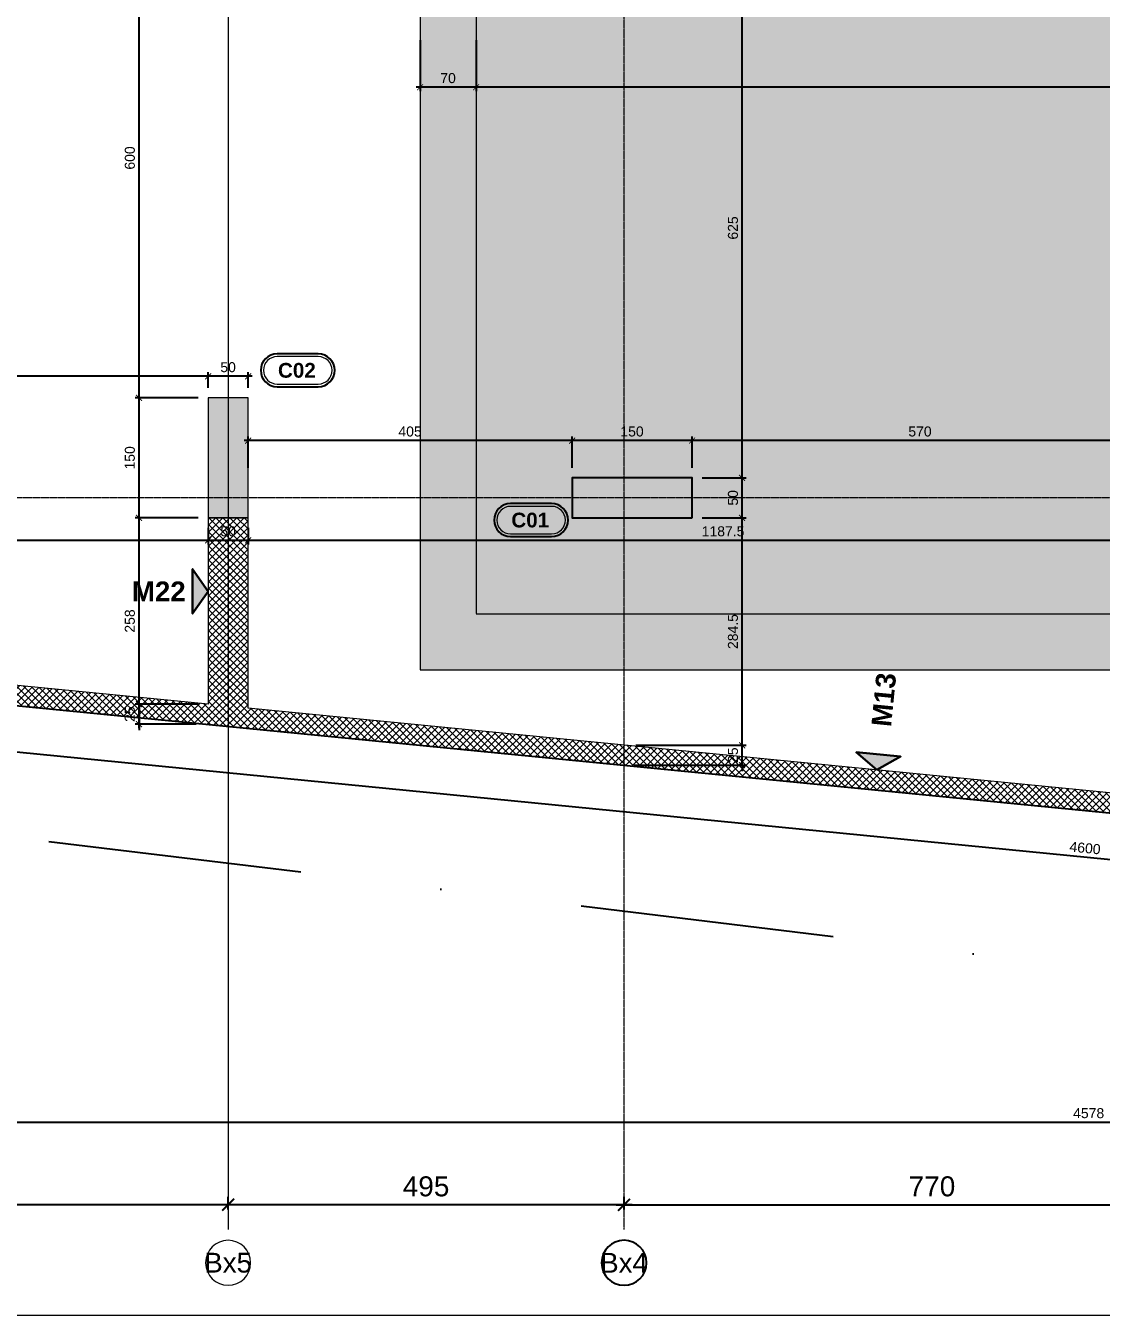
# Model space of a CAD drawing. Header units: inches. Extents: x 22 to 5410, y 6 to 6984.
# Drawn here: x 1366 to 2711, y 6 to 1618 of the extents above; entities that cross this region are included whole.
import ezdxf
from ezdxf.enums import TextEntityAlignment as Align

# ---------------------------------------------------------------- set-up
doc = ezdxf.new("R2010")
doc.units = ezdxf.units.IN
doc.header["$MEASUREMENT"] = 0
for name, pattern in [('23486-A01$0${ Chain Double-Dash }', [0]), ('AXES', [2, 1.25, -0.25, 0.25, -0.25]), ('CACHE', [0.375, 0.25, -0.125]), ('CONTINU', [0]), ('Dot & Dashed', [335.138881, 158.75, -88.194444, 0, -88.194437])]:
    doc.linetypes.add(name, pattern=pattern)
for name, color, linetype in [('AXES', 10, 'AXES'), ('BETON CACHE', 4, 'CACHE'), ('BETON COUPE', 3, 'CONTINU'), ('BETON TRAME', 254, 'Continuous'), ('BORD', 5, 'Continuous'), ('COTE 50ème', 1, 'Continuous'), ('ELEVATION', 150, 'Continuous'), ('PILIER', 7, 'Continuous')]:
    doc.layers.add(name, color=color, linetype=linetype)
doc.layers.add('BETON HACHURE', color=252, linetype='Continuous', lineweight=13)
doc.layers.add('FMULT', color=150, linetype='Continuous', plot=False)
doc.layers.add('FOND DE FOUILLE', color=7, linetype='Continuous', true_color=0xfff3e5)
doc.layers.add('PREFA MUR SUP TRAME', color=7, linetype='Continuous', true_color=0xd7c7ff)
doc.layers.add('HORS GEL', color=7, linetype='CACHE', lineweight=5, true_color=0x00661a)
doc.styles.add('BRMNAMES', font='swisseb.ttf', dxfattribs={"height": 20})
doc.styles.add('FN_TEXT_1.50', font='arial.ttf', dxfattribs={"height": 10})
doc.styles.add('RS_TEXT_1.50', font='arial.ttf', dxfattribs={"height": 12.5})
doc.styles.add('RS_TXT_100', font='arial.ttf', dxfattribs={"height": 25})
doc.styles.add('RS_TXT_50', font='arial.ttf', dxfattribs={"height": 12.5})
doc.dimstyles.new('RS_100CM_LINEAIRE', dxfattribs={"dimscale": 10, "dimtxt": 25, "dimasz": 1.5, "dimexe": 1, "dimexo": 2.5, "dimgap": 1, "dimtad": 1, "dimdec": 1, "dimrnd": 0.5, "dimdsep": 46, "dimtxsty": 'RS_TXT_100', "dimblk1": 'ARCHTICK', "dimblk2": 'ARCHTICK', "dimsah": 1, "dimcen": 2.5, "dimdle": 1, "dimclrt": 4, "dimadec": 0, "dimazin": 2, "dimtfac": 1, "dimtdec": 1, "dimtix": 1, "dimtmove": 2, "dimatfit": 3, "dimfxl": 1, "dimtolj": 1, "dimtzin": 0, "dimarcsym": 0})
doc.dimstyles.new('RS_50CM_LINEAIRE', dxfattribs={"dimscale": 5, "dimtxt": 12.5, "dimasz": 1.5, "dimexe": 1, "dimexo": 2.5, "dimgap": 1, "dimtad": 1, "dimdec": 1, "dimrnd": 0.5, "dimdsep": 46, "dimtxsty": 'RS_TXT_50', "dimblk1": 'ARCHTICK', "dimblk2": 'ARCHTICK', "dimsah": 1, "dimcen": 2.5, "dimdle": 1, "dimclrt": 4, "dimadec": 0, "dimazin": 2, "dimtfac": 1, "dimtdec": 1, "dimtix": 1, "dimtmove": 2, "dimatfit": 3, "dimfxl": 1, "dimtolj": 1, "dimtzin": 0, "dimarcsym": 0})

# ---------------------------------------------------------------- blocks, each defined once
blk = doc.blocks.new('AXES_FN')
at = {"color": 0, "linetype": 'Continuous'}
blk.add_circle((0, 15), 15, dxfattribs=at)
at = {"color": 0, "style": 'FN_TEXT_1.50'}
blk.add_attdef('AXES', text='', height=12.5, dxfattribs=at).set_placement((-48.89, 20.63), align=Align.MIDDLE_CENTER)
blk = doc.blocks.new('_ArchTick')
at = {"color": 0, "linetype": 'ByBlock', "const_width": 0.15}
blk.add_lwpolyline([(-0.5, -0.5), (0.5, 0.5)], dxfattribs=at)
blk = doc.blocks.new('*D432')
at = {"layer": 'AXES', "color": 0, "linetype": 'Continuous', "lineweight": -2, "ltscale": 0.5, "transparency": 16777216}
for p, q in [((2114.2, 137.6), (2114.2, 153.7)), ((2884.2, 137.6), (2884.2, 153.7)), ((2104.2, 143.7), (2894.2, 143.7))]:
    blk.add_line(p, q, dxfattribs=at)
at = {"layer": 'Defpoints', "color": 0, "linetype": 'Continuous', "ltscale": 0.5, "transparency": 16777216}
for p in [(2884.2, 143.7), (2114.2, 112.6), (2884.2, 112.6)]:
    blk.add_point(p, dxfattribs=at)
at = {"layer": 'AXES', "color": 0, "linetype": 'Continuous', "lineweight": -2, "ltscale": 0.5, "transparency": 16777216, "xscale": 15, "yscale": 15, "zscale": 15, "rotation": 180}
blk.add_blockref('_ArchTick', (2114.2, 143.7), dxfattribs=at)
at = {"layer": 'AXES', "color": 0, "linetype": 'Continuous', "lineweight": -2, "ltscale": 0.5, "transparency": 16777216, "xscale": 15, "yscale": 15, "zscale": 15}
blk.add_blockref('_ArchTick', (2884.2, 143.7), dxfattribs=at)
at = {"layer": 'AXES', "color": 4, "linetype": 'Continuous', "lineweight": 5, "ltscale": 0.5, "transparency": 16777216, "insert": (2499.2, 166.5), "char_height": 25, "attachment_point": 5, "style": 'RS_TXT_100'}
blk.add_mtext('\\A1;770', dxfattribs=at)
blk = doc.blocks.new('*D438')
at = {"layer": 'Defpoints', "color": 0, "linetype": 'ByBlock', "transparency": 16777216}
for p in [(1619.2, 143.7), (1619.2, 112.6), (2114.2, 112.6)]:
    blk.add_point(p, dxfattribs=at)
at = {"layer": 'HORS GEL', "color": 0, "linetype": 'ByBlock', "lineweight": -2, "transparency": 16777216}
for p, q in [((1619.2, 137.6), (1619.2, 153.7)), ((2114.2, 137.6), (2114.2, 153.7)), ((2124.2, 143.7), (1609.2, 143.7))]:
    blk.add_line(p, q, dxfattribs=at)
at = {"layer": 'HORS GEL', "color": 0, "linetype": 'ByBlock', "lineweight": -2, "transparency": 16777216, "xscale": 15, "yscale": 15, "zscale": 15, "rotation": 180}
blk.add_blockref('_ArchTick', (1619.2, 143.7), dxfattribs=at)
at = {"layer": 'HORS GEL', "color": 0, "linetype": 'ByBlock', "lineweight": -2, "transparency": 16777216, "xscale": 15, "yscale": 15, "zscale": 15}
blk.add_blockref('_ArchTick', (2114.2, 143.7), dxfattribs=at)
at = {"layer": 'HORS GEL', "color": 4, "linetype": 'ByBlock', "transparency": 16777216, "insert": (1866.7, 166.5), "char_height": 25, "attachment_point": 5, "style": 'RS_TXT_100'}
blk.add_mtext('\\A1;495', dxfattribs=at)
blk = doc.blocks.new('*D439')
at = {"layer": 'Defpoints', "color": 0, "linetype": 'ByBlock', "transparency": 16777216}
for p in [(879.2, 143.7), (879.2, 112.6), (1619.2, 112.6)]:
    blk.add_point(p, dxfattribs=at)
at = {"layer": 'HORS GEL', "color": 0, "linetype": 'ByBlock', "lineweight": -2, "transparency": 16777216}
for p, q in [((879.2, 137.6), (879.2, 153.7)), ((1619.2, 137.6), (1619.2, 153.7)), ((1629.2, 143.7), (869.2, 143.7))]:
    blk.add_line(p, q, dxfattribs=at)
at = {"layer": 'HORS GEL', "color": 0, "linetype": 'ByBlock', "lineweight": -2, "transparency": 16777216, "xscale": 15, "yscale": 15, "zscale": 15, "rotation": 180}
blk.add_blockref('_ArchTick', (879.2, 143.7), dxfattribs=at)
at = {"layer": 'HORS GEL', "color": 0, "linetype": 'ByBlock', "lineweight": -2, "transparency": 16777216, "xscale": 15, "yscale": 15, "zscale": 15}
blk.add_blockref('_ArchTick', (1619.2, 143.7), dxfattribs=at)
at = {"layer": 'HORS GEL', "color": 4, "linetype": 'ByBlock', "transparency": 16777216, "insert": (1249.2, 166.5), "char_height": 25, "attachment_point": 5, "style": 'RS_TXT_100'}
blk.add_mtext('\\A1;740', dxfattribs=at)
blk = doc.blocks.new('PILIER')
at = {"color": 252}
blk.add_lwpolyline([(1.563, 1.2), (-1.437, 1.2, 1), (-1.437, -1.2), (1.563, -1.2, 1), (1.563, 1.2, -1)], format="xyb", dxfattribs=at)
at = {"color": 10, "lineweight": 20}
blk.add_lwpolyline([(1.563, 1), (-1.437, 1, 1), (-1.437, -1), (1.563, -1, 1)], format="xyb", close=True, dxfattribs=at)
at = {"color": 7, "style": 'BRMNAMES'}
blk.add_attdef('PILIER_TEXTE', text='', height=1.076, dxfattribs=at).set_placement((0, 0), align=Align.MIDDLE_CENTER)
blk = doc.blocks.new('ELEVATION _2')
blk.add_hatch(color=0).paths.add_polyline_path([(1.218, -0.851), (0, 0), (-1.218, -0.851)])
at = {"color": 0, "lineweight": 30}
blk.add_lwpolyline([(0, 0), (1.218, -0.851), (-1.218, -0.851), (0, 0)], dxfattribs=at)
at = {"color": 0, "style": 'BRMNAMES'}
blk.add_attdef('ELEVATION_TEXTE', text='', height=1.076, rotation=90, dxfattribs=at).set_placement((0, -1.251), align=Align.MIDDLE_RIGHT)
blk = doc.blocks.new('*D580')
at = {"layer": 'COTE 50ème', "color": 0, "lineweight": -2, "transparency": 16777216}
for p, q in [((2774.2, 1099.1), (2194.2, 1099.1)), ((2199.2, 1065.1), (2199.2, 1104.1)), ((2769.2, 1065.1), (2769.2, 1104.1))]:
    blk.add_line(p, q, dxfattribs=at)
at = {"layer": 'Defpoints', "color": 0, "transparency": 16777216}
for p in [(2199.2, 1099.1), (2199.2, 1052.6), (2769.2, 1052.6)]:
    blk.add_point(p, dxfattribs=at)
at = {"layer": 'COTE 50ème', "color": 0, "lineweight": -2, "transparency": 16777216, "xscale": 7.5, "yscale": 7.5, "zscale": 7.5, "rotation": 180}
blk.add_blockref('_ArchTick', (2199.2, 1099.1), dxfattribs=at)
at = {"layer": 'COTE 50ème', "color": 0, "lineweight": -2, "transparency": 16777216, "xscale": 7.5, "yscale": 7.5, "zscale": 7.5}
blk.add_blockref('_ArchTick', (2769.2, 1099.1), dxfattribs=at)
at = {"layer": 'COTE 50ème', "color": 4, "transparency": 16777216, "insert": (2484.2, 1110.5), "char_height": 12.5, "attachment_point": 5, "style": 'RS_TXT_50'}
blk.add_mtext('\\A1;570', dxfattribs=at)
blk = doc.blocks.new('*D581')
at = {"layer": 'COTE 50ème', "color": 0, "lineweight": -2, "transparency": 16777216}
for p, q in [((2204.2, 1099.1), (2044.2, 1099.1)), ((2049.2, 1065.1), (2049.2, 1104.1)), ((2199.2, 1065.1), (2199.2, 1104.1))]:
    blk.add_line(p, q, dxfattribs=at)
at = {"layer": 'Defpoints', "color": 0, "transparency": 16777216}
for p in [(2049.2, 1099.1), (2049.2, 1052.6), (2199.2, 1052.6)]:
    blk.add_point(p, dxfattribs=at)
at = {"layer": 'COTE 50ème', "color": 0, "lineweight": -2, "transparency": 16777216, "xscale": 7.5, "yscale": 7.5, "zscale": 7.5, "rotation": 180}
blk.add_blockref('_ArchTick', (2049.2, 1099.1), dxfattribs=at)
at = {"layer": 'COTE 50ème', "color": 0, "lineweight": -2, "transparency": 16777216, "xscale": 7.5, "yscale": 7.5, "zscale": 7.5}
blk.add_blockref('_ArchTick', (2199.2, 1099.1), dxfattribs=at)
at = {"layer": 'COTE 50ème', "color": 4, "transparency": 16777216, "insert": (2124.2, 1110.5), "char_height": 12.5, "attachment_point": 5, "style": 'RS_TXT_50'}
blk.add_mtext('\\A1;150', dxfattribs=at)
blk = doc.blocks.new('*D582')
at = {"layer": 'COTE 50ème', "color": 0, "lineweight": -2, "transparency": 16777216}
for p, q in [((2054.2, 1099.1), (1639.2, 1099.1)), ((1644.2, 1065.1), (1644.2, 1104.1)), ((2049.2, 1065.1), (2049.2, 1104.1))]:
    blk.add_line(p, q, dxfattribs=at)
at = {"layer": 'Defpoints', "color": 0, "transparency": 16777216}
for p in [(1644.2, 1099.1), (1644.2, 1052.6), (2049.2, 1052.6)]:
    blk.add_point(p, dxfattribs=at)
at = {"layer": 'COTE 50ème', "color": 0, "lineweight": -2, "transparency": 16777216, "xscale": 7.5, "yscale": 7.5, "zscale": 7.5, "rotation": 180}
blk.add_blockref('_ArchTick', (1644.2, 1099.1), dxfattribs=at)
at = {"layer": 'COTE 50ème', "color": 0, "lineweight": -2, "transparency": 16777216, "xscale": 7.5, "yscale": 7.5, "zscale": 7.5}
blk.add_blockref('_ArchTick', (2049.2, 1099.1), dxfattribs=at)
at = {"layer": 'COTE 50ème', "color": 4, "transparency": 16777216, "insert": (1846.7, 1110.5), "char_height": 12.5, "attachment_point": 5, "style": 'RS_TXT_50'}
blk.add_mtext('\\A1;405', dxfattribs=at)
blk = doc.blocks.new('*D583')
at = {"layer": 'COTE 50ème', "color": 0, "lineweight": -2, "transparency": 16777216}
for p, q in [((1649.2, 1179.6), (1589.2, 1179.6)), ((1594.2, 1165.1), (1594.2, 1184.6)), ((1644.2, 1165.1), (1644.2, 1184.6))]:
    blk.add_line(p, q, dxfattribs=at)
at = {"layer": 'Defpoints', "color": 0, "transparency": 16777216}
for p in [(1594.2, 1179.6), (1594.2, 1152.6), (1644.2, 1152.6)]:
    blk.add_point(p, dxfattribs=at)
at = {"layer": 'COTE 50ème', "color": 0, "lineweight": -2, "transparency": 16777216, "xscale": 7.5, "yscale": 7.5, "zscale": 7.5, "rotation": 180}
blk.add_blockref('_ArchTick', (1594.2, 1179.6), dxfattribs=at)
at = {"layer": 'COTE 50ème', "color": 0, "lineweight": -2, "transparency": 16777216, "xscale": 7.5, "yscale": 7.5, "zscale": 7.5}
blk.add_blockref('_ArchTick', (1644.2, 1179.6), dxfattribs=at)
at = {"layer": 'COTE 50ème', "color": 4, "transparency": 16777216, "insert": (1619.2, 1190.9), "char_height": 12.5, "attachment_point": 5, "style": 'RS_TXT_50'}
blk.add_mtext('\\A1;50', dxfattribs=at)
blk = doc.blocks.new('*D584')
at = {"layer": 'COTE 50ème', "color": 0, "lineweight": -2, "transparency": 16777216}
for p, q in [((1599.2, 1179.6), (959.2, 1179.6)), ((964.2, 1120.1), (964.2, 1184.6)), ((1594.2, 1165.1), (1594.2, 1184.6))]:
    blk.add_line(p, q, dxfattribs=at)
at = {"layer": 'Defpoints', "color": 0, "transparency": 16777216}
for p in [(964.2, 1179.6), (1594.2, 1152.6), (964.2, 1107.6)]:
    blk.add_point(p, dxfattribs=at)
at = {"layer": 'COTE 50ème', "color": 0, "lineweight": -2, "transparency": 16777216, "xscale": 7.5, "yscale": 7.5, "zscale": 7.5, "rotation": 180}
blk.add_blockref('_ArchTick', (964.2, 1179.6), dxfattribs=at)
at = {"layer": 'COTE 50ème', "color": 0, "lineweight": -2, "transparency": 16777216, "xscale": 7.5, "yscale": 7.5, "zscale": 7.5}
blk.add_blockref('_ArchTick', (1594.2, 1179.6), dxfattribs=at)
at = {"layer": 'COTE 50ème', "color": 4, "transparency": 16777216, "insert": (1279.2, 1191), "char_height": 12.5, "attachment_point": 5, "style": 'RS_TXT_50'}
blk.add_mtext('\\A1;630', dxfattribs=at)
blk = doc.blocks.new('*D550')
at = {"layer": 'COTE 50ème', "color": 0, "lineweight": -2, "transparency": 16777216}
for p, q in [((1644.2, 990.1), (1644.2, 969.4)), ((2831.7, 990.1), (2831.7, 969.4)), ((2836.7, 974.4), (1639.2, 974.4))]:
    blk.add_line(p, q, dxfattribs=at)
at = {"layer": 'Defpoints', "color": 0, "transparency": 16777216}
for p in [(1644.2, 1002.6), (2831.7, 1002.6), (1644.2, 974.4)]:
    blk.add_point(p, dxfattribs=at)
at = {"layer": 'COTE 50ème', "color": 0, "lineweight": -2, "transparency": 16777216, "xscale": 7.5, "yscale": 7.5, "zscale": 7.5, "rotation": 180}
blk.add_blockref('_ArchTick', (1644.2, 974.4), dxfattribs=at)
at = {"layer": 'COTE 50ème', "color": 0, "lineweight": -2, "transparency": 16777216, "xscale": 7.5, "yscale": 7.5, "zscale": 7.5}
blk.add_blockref('_ArchTick', (2831.7, 974.4), dxfattribs=at)
at = {"layer": 'COTE 50ème', "color": 4, "transparency": 16777216, "insert": (2238, 985.7), "char_height": 12.5, "attachment_point": 5, "style": 'RS_TXT_50'}
blk.add_mtext('\\A1;1187.5', dxfattribs=at)
blk = doc.blocks.new('*D551')
at = {"layer": 'COTE 50ème', "color": 0, "lineweight": -2, "transparency": 16777216}
for p, q in [((1594.2, 990.1), (1594.2, 969.4)), ((1644.2, 990.1), (1644.2, 969.4)), ((1649.2, 974.4), (1589.2, 974.4))]:
    blk.add_line(p, q, dxfattribs=at)
at = {"layer": 'Defpoints', "color": 0, "transparency": 16777216}
for p in [(1594.2, 1002.6), (1644.2, 1002.6), (1594.2, 974.4)]:
    blk.add_point(p, dxfattribs=at)
at = {"layer": 'COTE 50ème', "color": 0, "lineweight": -2, "transparency": 16777216, "xscale": 7.5, "yscale": 7.5, "zscale": 7.5, "rotation": 180}
blk.add_blockref('_ArchTick', (1594.2, 974.4), dxfattribs=at)
at = {"layer": 'COTE 50ème', "color": 0, "lineweight": -2, "transparency": 16777216, "xscale": 7.5, "yscale": 7.5, "zscale": 7.5}
blk.add_blockref('_ArchTick', (1644.2, 974.4), dxfattribs=at)
at = {"layer": 'COTE 50ème', "color": 4, "transparency": 16777216, "insert": (1619.2, 985.7), "char_height": 12.5, "attachment_point": 5, "style": 'RS_TXT_50'}
blk.add_mtext('\\A1;50', dxfattribs=at)
blk = doc.blocks.new('*D552')
at = {"layer": 'COTE 50ème', "color": 0, "lineweight": -2, "transparency": 16777216}
for p, q in [((1594.2, 990.1), (1594.2, 969.4)), ((1599.2, 974.4), (428, 974.4)), ((433, 896), (433, 979.4))]:
    blk.add_line(p, q, dxfattribs=at)
at = {"layer": 'Defpoints', "color": 0, "transparency": 16777216}
for p in [(1594.2, 1002.6), (433, 974.4), (433, 883.5)]:
    blk.add_point(p, dxfattribs=at)
at = {"layer": 'COTE 50ème', "color": 0, "lineweight": -2, "transparency": 16777216, "xscale": 7.5, "yscale": 7.5, "zscale": 7.5, "rotation": 180}
blk.add_blockref('_ArchTick', (433, 974.4), dxfattribs=at)
at = {"layer": 'COTE 50ème', "color": 0, "lineweight": -2, "transparency": 16777216, "xscale": 7.5, "yscale": 7.5, "zscale": 7.5}
blk.add_blockref('_ArchTick', (1594.2, 974.4), dxfattribs=at)
at = {"layer": 'COTE 50ème', "color": 4, "transparency": 16777216, "insert": (1013.6, 985.7), "char_height": 12.5, "attachment_point": 5, "style": 'RS_TXT_50'}
blk.add_mtext('\\A1;1161', dxfattribs=at)
blk = doc.blocks.new('*D554')
at = {"layer": 'COTE 50ème', "color": 0, "lineweight": -2, "transparency": 16777216}
for p, q in [((406.1, 848.6), (406.1, 241.7)), ((4984.2, 399), (4984.2, 241.7)), ((4989.2, 246.7), (401.1, 246.7))]:
    blk.add_line(p, q, dxfattribs=at)
at = {"layer": 'Defpoints', "color": 0, "transparency": 16777216}
for p in [(406.1, 861.1), (4984.2, 411.5), (406.1, 246.7)]:
    blk.add_point(p, dxfattribs=at)
at = {"layer": 'COTE 50ème', "color": 0, "lineweight": -2, "transparency": 16777216, "xscale": 7.5, "yscale": 7.5, "zscale": 7.5, "rotation": 180}
blk.add_blockref('_ArchTick', (406.1, 246.7), dxfattribs=at)
at = {"layer": 'COTE 50ème', "color": 0, "lineweight": -2, "transparency": 16777216, "xscale": 7.5, "yscale": 7.5, "zscale": 7.5}
blk.add_blockref('_ArchTick', (4984.2, 246.7), dxfattribs=at)
at = {"layer": 'COTE 50ème', "color": 4, "transparency": 16777216, "insert": (2695.1, 258.1), "char_height": 12.5, "attachment_point": 5, "style": 'RS_TXT_50'}
blk.add_mtext('\\A1;4578', dxfattribs=at)
blk = doc.blocks.new('*D555')
at = {"layer": 'COTE 50ème', "color": 0, "lineweight": -2, "transparency": 16777216}
for p, q in [((404.9, 848.6), (399.9, 798.2)), ((4983.5, 353.1), (395.4, 803.7)), ((4983, 399), (4978, 348.6))]:
    blk.add_line(p, q, dxfattribs=at)
at = {"layer": 'Defpoints', "color": 0, "transparency": 16777216}
for p in [(406.1, 861.1), (400.4, 803.2), (4984.2, 411.5)]:
    blk.add_point(p, dxfattribs=at)
at = {"layer": 'COTE 50ème', "color": 0, "lineweight": -2, "transparency": 16777216, "xscale": 7.5, "yscale": 7.5, "zscale": 7.5}
for p, rotation in [((400.4, 803.2), 174.3913441652533), ((4978.5, 353.6), 354.3913441652533)]:
    blk.add_blockref('_ArchTick', p, dxfattribs=dict(at, rotation=rotation))
at = {"layer": 'COTE 50ème', "color": 4, "transparency": 16777216, "insert": (2690.6, 589.7), "char_height": 12.5, "attachment_point": 5, "rotation": 354.3913, "style": 'RS_TXT_50'}
blk.add_mtext('\\A1;4600', dxfattribs=at)
blk = doc.blocks.new('*D688')
at = {"layer": 'COTE 50ème', "color": 0, "lineweight": -2, "transparency": 16777216}
for p, q in [((2261.8, 718.2), (2261.8, 725.7)), ((2129.1, 718.2), (2266.8, 718.2)), ((2261.8, 693.3), (2261.8, 718.2)), ((2126.7, 693.3), (2266.8, 693.3)), ((2261.8, 693.3), (2261.8, 685.8))]:
    blk.add_line(p, q, dxfattribs=at)
at = {"layer": 'Defpoints', "color": 0, "transparency": 16777216}
for p in [(2116.6, 718.2), (2261.8, 718.2), (2114.2, 693.3)]:
    blk.add_point(p, dxfattribs=at)
at = {"layer": 'COTE 50ème', "color": 0, "lineweight": -2, "transparency": 16777216, "xscale": 7.5, "yscale": 7.5, "zscale": 7.5}
for p, rotation in [((2261.8, 718.2), 270), ((2261.8, 693.3), 90)]:
    blk.add_blockref('_ArchTick', p, dxfattribs=dict(at, rotation=rotation))
at = {"layer": 'COTE 50ème', "color": 4, "transparency": 16777216, "insert": (2250.4, 705.8), "char_height": 12.5, "attachment_point": 5, "rotation": 90, "style": 'RS_TXT_50'}
blk.add_mtext('\\A1;25', dxfattribs=at)
blk = doc.blocks.new('*D689')
at = {"layer": 'COTE 50ème', "color": 0, "lineweight": -2, "transparency": 16777216}
for p, q in [((2211.7, 1002.6), (2266.8, 1002.6)), ((2261.8, 713.2), (2261.8, 1007.6)), ((2129.1, 718.2), (2266.8, 718.2))]:
    blk.add_line(p, q, dxfattribs=at)
at = {"layer": 'Defpoints', "color": 0, "transparency": 16777216}
for p in [(2199.2, 1002.6), (2261.8, 1002.6), (2116.6, 718.2)]:
    blk.add_point(p, dxfattribs=at)
at = {"layer": 'COTE 50ème', "color": 0, "lineweight": -2, "transparency": 16777216, "xscale": 7.5, "yscale": 7.5, "zscale": 7.5}
for p, rotation in [((2261.8, 1002.6), 90), ((2261.8, 718.2), 270)]:
    blk.add_blockref('_ArchTick', p, dxfattribs=dict(at, rotation=rotation))
at = {"layer": 'COTE 50ème', "color": 4, "transparency": 16777216, "insert": (2250.4, 860.4), "char_height": 12.5, "attachment_point": 5, "rotation": 90, "style": 'RS_TXT_50'}
blk.add_mtext('\\A1;284.5', dxfattribs=at)
blk = doc.blocks.new('*D690')
at = {"layer": 'COTE 50ème', "color": 0, "lineweight": -2, "transparency": 16777216}
for p, q in [((2211.7, 1052.6), (2266.8, 1052.6)), ((2261.8, 997.6), (2261.8, 1057.6)), ((2211.7, 1002.6), (2266.8, 1002.6))]:
    blk.add_line(p, q, dxfattribs=at)
at = {"layer": 'Defpoints', "color": 0, "transparency": 16777216}
for p in [(2199.2, 1052.6), (2261.8, 1052.6), (2199.2, 1002.6)]:
    blk.add_point(p, dxfattribs=at)
at = {"layer": 'COTE 50ème', "color": 0, "lineweight": -2, "transparency": 16777216, "xscale": 7.5, "yscale": 7.5, "zscale": 7.5}
for p, rotation in [((2261.8, 1052.6), 90), ((2261.8, 1002.6), 270)]:
    blk.add_blockref('_ArchTick', p, dxfattribs=dict(at, rotation=rotation))
at = {"layer": 'COTE 50ème', "color": 4, "transparency": 16777216, "insert": (2250.4, 1027.6), "char_height": 12.5, "attachment_point": 5, "rotation": 90, "style": 'RS_TXT_50'}
blk.add_mtext('\\A1;50', dxfattribs=at)
blk = doc.blocks.new('*D691')
at = {"layer": 'COTE 50ème', "color": 0, "lineweight": -2, "transparency": 16777216}
for p, q in [((2211.7, 1677.6), (2266.8, 1677.6)), ((2261.8, 1047.6), (2261.8, 1682.6)), ((2211.7, 1052.6), (2266.8, 1052.6))]:
    blk.add_line(p, q, dxfattribs=at)
at = {"layer": 'Defpoints', "color": 0, "transparency": 16777216}
for p in [(2199.2, 1677.6), (2261.8, 1677.6), (2199.2, 1052.6)]:
    blk.add_point(p, dxfattribs=at)
at = {"layer": 'COTE 50ème', "color": 0, "lineweight": -2, "transparency": 16777216, "xscale": 7.5, "yscale": 7.5, "zscale": 7.5}
for p, rotation in [((2261.8, 1677.6), 90), ((2261.8, 1052.6), 270)]:
    blk.add_blockref('_ArchTick', p, dxfattribs=dict(at, rotation=rotation))
at = {"layer": 'COTE 50ème', "color": 4, "transparency": 16777216, "insert": (2250.4, 1365.1), "char_height": 12.5, "attachment_point": 5, "rotation": 90, "style": 'RS_TXT_50'}
blk.add_mtext('\\A1;625', dxfattribs=at)
blk = doc.blocks.new('*D734')
at = {"layer": 'COTE 50ème', "color": 0, "lineweight": -2, "transparency": 16777216}
for p, q in [((1507.8, 769.5), (1507.8, 777)), ((1581.7, 769.5), (1502.8, 769.5)), ((1507.8, 769.5), (1507.8, 744.6)), ((1579.3, 744.6), (1502.8, 744.6)), ((1507.8, 744.6), (1507.8, 737.1))]:
    blk.add_line(p, q, dxfattribs=at)
at = {"layer": 'Defpoints', "color": 0, "transparency": 16777216}
for p in [(1594.2, 769.5), (1507.8, 744.6), (1591.8, 744.6)]:
    blk.add_point(p, dxfattribs=at)
at = {"layer": 'COTE 50ème', "color": 0, "lineweight": -2, "transparency": 16777216, "xscale": 7.5, "yscale": 7.5, "zscale": 7.5}
for p, rotation in [((1507.8, 769.5), 270), ((1507.8, 744.6), 90)]:
    blk.add_blockref('_ArchTick', p, dxfattribs=dict(at, rotation=rotation))
at = {"layer": 'COTE 50ème', "color": 4, "transparency": 16777216, "insert": (1496.4, 757.1), "char_height": 12.5, "attachment_point": 5, "rotation": 90, "style": 'RS_TXT_50'}
blk.add_mtext('\\A1;25', dxfattribs=at)
blk = doc.blocks.new('*D735')
at = {"layer": 'COTE 50ème', "color": 0, "lineweight": -2, "transparency": 16777216}
for p, q in [((1581.7, 1002.6), (1502.8, 1002.6)), ((1507.8, 739.6), (1507.8, 1007.6)), ((1579.3, 744.6), (1502.8, 744.6))]:
    blk.add_line(p, q, dxfattribs=at)
at = {"layer": 'Defpoints', "color": 0, "transparency": 16777216}
for p in [(1507.8, 1002.6), (1594.2, 1002.6), (1591.8, 744.6)]:
    blk.add_point(p, dxfattribs=at)
at = {"layer": 'COTE 50ème', "color": 0, "lineweight": -2, "transparency": 16777216, "xscale": 7.5, "yscale": 7.5, "zscale": 7.5}
for p, rotation in [((1507.8, 1002.6), 90), ((1507.8, 744.6), 270)]:
    blk.add_blockref('_ArchTick', p, dxfattribs=dict(at, rotation=rotation))
at = {"layer": 'COTE 50ème', "color": 4, "transparency": 16777216, "insert": (1496.4, 873.6), "char_height": 12.5, "attachment_point": 5, "rotation": 90, "style": 'RS_TXT_50'}
blk.add_mtext('\\A1;258', dxfattribs=at)
blk = doc.blocks.new('*D736')
at = {"layer": 'COTE 50ème', "color": 0, "lineweight": -2, "transparency": 16777216}
for p, q in [((1581.7, 1152.6), (1502.8, 1152.6)), ((1507.8, 997.6), (1507.8, 1157.6)), ((1581.7, 1002.6), (1502.8, 1002.6))]:
    blk.add_line(p, q, dxfattribs=at)
at = {"layer": 'Defpoints', "color": 0, "transparency": 16777216}
for p in [(1507.8, 1152.6), (1594.2, 1152.6), (1594.2, 1002.6)]:
    blk.add_point(p, dxfattribs=at)
at = {"layer": 'COTE 50ème', "color": 0, "lineweight": -2, "transparency": 16777216, "xscale": 7.5, "yscale": 7.5, "zscale": 7.5}
for p, rotation in [((1507.8, 1152.6), 90), ((1507.8, 1002.6), 270)]:
    blk.add_blockref('_ArchTick', p, dxfattribs=dict(at, rotation=rotation))
at = {"layer": 'COTE 50ème', "color": 4, "transparency": 16777216, "insert": (1496.4, 1077.6), "char_height": 12.5, "attachment_point": 5, "rotation": 90, "style": 'RS_TXT_50'}
blk.add_mtext('\\A1;150', dxfattribs=at)
blk = doc.blocks.new('*D737')
at = {"layer": 'COTE 50ème', "color": 0, "lineweight": -2, "transparency": 16777216}
for p, q in [((1507.8, 1147.6), (1507.8, 1757.6)), ((1581.7, 1752.6), (1502.8, 1752.6)), ((1581.7, 1152.6), (1502.8, 1152.6))]:
    blk.add_line(p, q, dxfattribs=at)
at = {"layer": 'Defpoints', "color": 0, "transparency": 16777216}
for p in [(1507.8, 1752.6), (1594.2, 1752.6), (1594.2, 1152.6)]:
    blk.add_point(p, dxfattribs=at)
at = {"layer": 'COTE 50ème', "color": 0, "lineweight": -2, "transparency": 16777216, "xscale": 7.5, "yscale": 7.5, "zscale": 7.5}
for p, rotation in [((1507.8, 1752.6), 90), ((1507.8, 1152.6), 270)]:
    blk.add_blockref('_ArchTick', p, dxfattribs=dict(at, rotation=rotation))
at = {"layer": 'COTE 50ème', "color": 4, "transparency": 16777216, "insert": (1496.4, 1452.6), "char_height": 12.5, "attachment_point": 5, "rotation": 90, "style": 'RS_TXT_50'}
blk.add_mtext('\\A1;600', dxfattribs=at)
blk = doc.blocks.new('*D838')
at = {"layer": 'COTE 50ème', "color": 0, "lineweight": -2, "transparency": 16777216}
for p, q in [((1929.2, 1599.9), (1929.2, 1536)), ((4369.2, 1575.4), (4369.2, 1536)), ((4374.2, 1541), (1924.2, 1541))]:
    blk.add_line(p, q, dxfattribs=at)
at = {"layer": 'Defpoints', "color": 0, "transparency": 16777216}
for p in [(1929.2, 1612.4), (4369.2, 1587.9), (1929.2, 1541)]:
    blk.add_point(p, dxfattribs=at)
at = {"layer": 'COTE 50ème', "color": 0, "lineweight": -2, "transparency": 16777216, "xscale": 7.5, "yscale": 7.5, "zscale": 7.5, "rotation": 180}
blk.add_blockref('_ArchTick', (1929.2, 1541), dxfattribs=at)
at = {"layer": 'COTE 50ème', "color": 0, "lineweight": -2, "transparency": 16777216, "xscale": 7.5, "yscale": 7.5, "zscale": 7.5}
blk.add_blockref('_ArchTick', (4369.2, 1541), dxfattribs=at)
at = {"layer": 'COTE 50ème', "color": 4, "transparency": 16777216, "insert": (3149.2, 1552.4), "char_height": 12.5, "attachment_point": 5, "style": 'RS_TXT_50'}
blk.add_mtext('\\A1;2440', dxfattribs=at)
blk = doc.blocks.new('*D839')
at = {"layer": 'COTE 50ème', "color": 0, "lineweight": -2, "transparency": 16777216}
for p, q in [((1859.2, 1599.9), (1859.2, 1536)), ((1929.2, 1599.9), (1929.2, 1536)), ((1934.2, 1541), (1854.2, 1541))]:
    blk.add_line(p, q, dxfattribs=at)
at = {"layer": 'Defpoints', "color": 0, "transparency": 16777216}
for p in [(1859.2, 1612.4), (1929.2, 1612.4), (1859.2, 1541)]:
    blk.add_point(p, dxfattribs=at)
at = {"layer": 'COTE 50ème', "color": 0, "lineweight": -2, "transparency": 16777216, "xscale": 7.5, "yscale": 7.5, "zscale": 7.5, "rotation": 180}
blk.add_blockref('_ArchTick', (1859.2, 1541), dxfattribs=at)
at = {"layer": 'COTE 50ème', "color": 0, "lineweight": -2, "transparency": 16777216, "xscale": 7.5, "yscale": 7.5, "zscale": 7.5}
blk.add_blockref('_ArchTick', (1929.2, 1541), dxfattribs=at)
at = {"layer": 'COTE 50ème', "color": 4, "transparency": 16777216, "insert": (1894.2, 1552.4), "char_height": 12.5, "attachment_point": 5, "style": 'RS_TXT_50'}
blk.add_mtext('\\A1;70', dxfattribs=at)

msp = doc.modelspace()

# ---------------------------------------------------------------- hatches: boundary and pattern name
at = {"layer": 'BETON HACHURE', "transparency": 33554585}
h = msp.add_hatch(dxfattribs=at)
h.set_pattern_fill('ANSI37', color=256, scale=50, angle=270, style=0)
h.set_pattern_definition([(315, (-53197.0064, 74780.388), (4.4194174, 4.4194174), []), (45, (-53197.0064, 74780.388), (-4.4194174, 4.4194174), [])])
h.paths.add_polyline_path([(2299.21, 3277.78), (2324.21, 3277.78), (2324.21, 2952.78), (2299.21, 2952.78)], flags=0)
h.paths.add_polyline_path([(2299.21, 3277.78), (2324.21, 3277.78), (2324.21, 2952.78), (2299.21, 2952.78)], flags=0)
h.paths.add_polyline_path([(4479.2, 3137.63), (4479.21, 3087.63), (4559.21, 3087.63), (4559.2, 3137.63)], flags=0)
h.paths.add_polyline_path([(4099.2, 3137.63), (4099.2, 3087.63), (4179.2, 3087.63), (4179.2, 3137.63)], flags=0)
edge = h.paths.add_edge_path(flags=0)
edge.add_arc((4139.2, 4452.63), 40, 0, 360)
edge = h.paths.add_edge_path(flags=0)
edge.add_arc((4139.2, 5127.63), 40, 0, 360)
edge = h.paths.add_edge_path(flags=0)
edge.add_arc((4139.2, 3852.63), 40, 0, 360)
h.paths.add_polyline_path([(4984.21, 5597.77), (795.36, 5597.78), (406.07, 861.07), (4984.21, 411.49)])
edge = h.paths.add_edge_path(flags=0)
edge.add_arc((4139.2, 3852.63), 40, 0, 360)
h.paths.add_polyline_path([(2924.21, 5572.78), (2924.21, 5152.63), (2949.21, 5152.63), (2949.21, 5572.78), (4519.21, 5572.78), (4519.2, 5102.63), (4559.21, 5102.63), (4559.21, 5572.78), (4959.21, 5572.77), (4959.21, 3842.63), (4559.21, 3842.63), (4559.21, 4477.63), (4519.2, 4477.63), (4519.2, 3812.63), (4959.21, 3812.63), (4959.21, 3067.63), (4519.2, 3067.63), (4519.2, 1677.63), (4559.21, 1677.63), (4559.21, 3037.63), (4959.21, 3037.63), (4959.21, 439.06), (4186.71, 514.92), (4186.71, 1002.63), (4161.71, 1002.63), (4161.71, 517.38), (2856.71, 645.53), (2856.71, 1002.63), (2831.71, 1002.63), (2831.71, 647.99), (1644.21, 764.6), (1644.21, 1002.63), (1594.21, 1002.63), (1594.21, 769.51), (433, 883.55), (504.35, 1751.63), (814.21, 1751.63), (814.21, 1801.63), (508.46, 1801.63), (608.4, 3017.63), (814.21, 3017.63), (814.21, 3067.63), (612.5, 3067.63), (614.35, 3087.63), (814.21, 3087.63), (814.21, 3137.63), (618.26, 3137.63), (674.97, 3827.63), (814.21, 3827.63), (814.21, 3877.63), (679.07, 3877.63), (724.28, 4427.63), (814.21, 4427.63), (814.21, 4477.63), (728.39, 4477.63), (818.39, 5572.78), (1596.71, 5572.78), (1596.71, 5152.63), (1621.71, 5152.63), (1621.71, 5572.78)], flags=16)
h.paths.add_polyline_path([(4099.2, 3892.63), (4099.2, 3812.63), (4179.2, 3812.63), (4179.2, 3892.63)], flags=0)
at = {"layer": 'BETON TRAME', "transparency": 33554559}
h = msp.add_hatch(color=256, dxfattribs=at)
h.dxf.hatch_style = 1
h.paths.add_polyline_path([(3379.21, 2327.63), (3414.21, 2327.63), (3414.21, 1677.63), (3379.21, 1677.63), (3379.21, 1852.63), (2919.21, 1852.63), (2919.21, 1677.63), (2884.21, 1677.63), (2884.21, 2327.63), (2919.21, 2327.63), (2919.21, 1892.63), (3129.21, 1892.63), (3129.21, 2222.63), (3169.21, 2222.63), (3169.21, 1892.63), (3379.21, 1892.63)])
h.paths.add_polyline_path([(4249.21, 1002.63), (4249.21, 1052.63), (4099.21, 1052.63), (4099.21, 1002.63)])
h.paths.add_polyline_path([(3529.21, 1002.63), (3529.21, 1052.63), (3379.21, 1052.63), (3379.21, 1002.63)])
h.paths.add_polyline_path([(2919.21, 1002.63), (2919.21, 1052.63), (2769.21, 1052.63), (2769.21, 1002.63)])
h.paths.add_polyline_path([(2199.21, 1002.63), (2199.21, 1052.63), (2049.21, 1052.63), (2049.21, 1002.63)])
h.paths.add_polyline_path([(2199.21, 1677.63), (2199.21, 1727.63), (2049.21, 1727.63), (2049.21, 1677.63)])
h.paths.add_polyline_path([(4249.21, 1677.63), (4249.21, 1727.63), (4099.21, 1727.63), (4099.21, 1677.63)])
h.paths.add_polyline_path([(4249.21, 2277.63), (4249.21, 2327.63), (4099.21, 2327.63), (4099.21, 2277.63)])
h.paths.add_polyline_path([(2199.21, 2277.63), (2199.21, 2327.63), (2049.21, 2327.63), (2049.21, 2277.63)])
h.paths.add_polyline_path([(2199.21, 3017.63), (2199.21, 3067.63), (2049.21, 3067.63), (2049.21, 3017.63)])
h.paths.add_polyline_path([(4099.21, 3067.63), (4099.21, 3017.63), (4249.21, 3017.63), (4249.21, 3067.63)])
h.paths.add_polyline_path([(3434.21, 3017.63), (3434.21, 3067.63), (3309.21, 3067.63), (3309.21, 3017.63)])
h.paths.add_polyline_path([(2989.21, 3017.63), (2989.21, 3067.63), (2864.21, 3067.63), (2864.21, 3017.63)])
h.paths.add_polyline_path([(3014.21, 3067.63), (2989.21, 3067.63), (2989.21, 2562.63), (3014.21, 2562.63)])
h.paths.add_polyline_path([(3309.21, 3067.63), (3284.21, 3067.63), (3284.21, 2562.63), (3309.21, 2562.63)])
at = {"layer": 'FOND DE FOUILLE', "true_color": 0xfff4eb, "transparency": 33554508}
h = msp.add_hatch(color=7, dxfattribs=at)
h.dxf.hatch_style = 1
h.paths.add_polyline_path([(1859.21, 812.63), (4439.21, 812.63), (4439.21, 3257.63), (3204.21, 3257.63), (3204.21, 5342.63), (774.39, 5342.63), (573.45, 2897.63), (1859.21, 2897.63)])
at = {"layer": 'PREFA MUR SUP TRAME'}
h = msp.add_hatch(color=256, dxfattribs=at)
h.paths.add_polyline_path([(3354.21, 3137.63), (3354.21, 3087.63), (3434.21, 3087.63), (3434.21, 3137.63)])
h.paths.add_polyline_path([(1644.21, 2712.63), (1624.21, 2712.63), (1624.21, 3037.63), (2069.21, 3037.63), (2069.21, 2712.63), (2049.21, 2712.63), (2049.21, 3017.63), (1859.21, 3017.63), (1859.21, 2712.63), (1834.21, 2712.63), (1834.21, 3017.63), (1644.21, 3017.63)])
h.paths.add_polyline_path([(1644.21, 2327.63), (1594.21, 2327.63), (1594.21, 2177.63), (1644.21, 2177.63)])
h.paths.add_polyline_path([(964.21, 2277.63), (964.21, 2327.63), (814.21, 2327.63), (814.21, 2277.63)])
h.paths.add_polyline_path([(964.21, 1751.63), (964.21, 1801.63), (814.21, 1801.63), (814.21, 1751.63)])
h.paths.add_polyline_path([(1644.21, 1902.63), (1594.21, 1902.63), (1594.21, 1752.63), (1644.21, 1752.63)])
h.paths.add_polyline_path([(1644.21, 1152.63), (1594.21, 1152.63), (1594.21, 1002.63), (1644.21, 1002.63)])
h.paths.add_polyline_path([(964.21, 1057.63), (964.21, 1107.63), (814.21, 1107.63), (814.21, 1057.63)])
h.paths.add_polyline_path([(964.21, 3017.63), (964.21, 3067.63), (814.21, 3067.63), (814.21, 3017.63)])
edge = h.paths.add_edge_path()
edge.add_arc((3394.21, 3852.63), 40, 0, 360)
edge = h.paths.add_edge_path()
edge.add_arc((3394.21, 4452.63), 40, 0, 360)
edge = h.paths.add_edge_path()
edge.add_arc((3514.21, 5127.63), 40, 0, 360)
h.paths.add_polyline_path([(2049.21, 1801.6), (2099.21, 1801.6), (2099.21, 1727.6), (2049.21, 1727.6)])

# ---------------------------------------------------------------- linework, layer by layer
at = {"layer": 'AXES', "lineweight": 5, "ltscale": 1.3}
for p, q in [((2114.21, 112.63), (2114.21, 3204.22)), ((5339.21, 1027.63), (159.21, 1027.63))]:
    msp.add_line(p, q, dxfattribs=at)
at = {"layer": 'BETON CACHE', "color": 232, "linetype": 'Dot & Dashed', "ltscale": 2}
msp.add_lwpolyline([(5019.83, 277.54), (3706.6, 317.29), (359.34, 723.07), (760.44, 5603.74), (4409.72, 5717.26), (4999.12, 5710.69)], close=True, dxfattribs=at)
at = {"layer": 'BETON CACHE', "lineweight": 5, "ltscale": 2}
for points in [[(1859.21, 2547.63), (1859.21, 812.63), (4439.21, 812.63), (4439.21, 3257.63), (3204.21, 3257.63), (3204.21, 5342.63), (774.39, 5342.63), (573.45, 2897.63), (1459.21, 2897.63)], [(1929.21, 2547.63), (1929.21, 882.63), (4369.21, 882.63), (4369.21, 3187.63), (3134.21, 3187.63), (3134.21, 5272.63), (768.64, 5272.63), (579.2, 2967.63), (1459.21, 2967.63)]]:
    msp.add_lwpolyline(points, dxfattribs=at)
at = {"layer": 'BETON COUPE', "lineweight": 5}
for points in [[(4984.21, 5597.77), (795.36, 5597.78), (406.07, 861.07), (4984.21, 411.49)], [(1644.21, 1152.63), (1594.21, 1152.63), (1594.21, 1002.63), (1644.21, 1002.63)]]:
    msp.add_lwpolyline(points, close=True, dxfattribs=at)
msp.add_lwpolyline([(2831.71, 647.99), (1644.21, 764.6), (1644.21, 1002.63), (1594.21, 1002.63), (1594.21, 769.51), (433, 883.55), (504.35, 1751.63)], dxfattribs=at)
at = {"layer": 'BETON COUPE'}
msp.add_lwpolyline([(2199.21, 1002.63), (2199.21, 1052.63), (2049.21, 1052.63), (2049.21, 1002.63)], close=True, dxfattribs=at)
at = {"layer": 'BORD'}
msp.add_lwpolyline([(4984.21, 411.49), (4984.21, 5597.77), (795.36, 5597.78), (406.07, 861.07)], close=True, dxfattribs=at)
at = {"layer": 'FMULT', "lineweight": 5, "ltscale": 0.5}
msp.add_lwpolyline([(21.78, 5.53), (5317.54, 5.53), (5317.54, 6349.75), (21.78, 6349.75)], close=True, dxfattribs=at)
at = {"layer": 'HORS GEL', "linetype": '23486-A01$0${ Chain Double-Dash }', "ltscale": 1.2}
msp.add_line((1619.21, 3067.63), (1619.21, 112.64), dxfattribs=at)

# ---------------------------------------------------------------- block references
at = {"layer": 'AXES', "linetype": 'ByBlock'}
ref = msp.add_blockref('AXES_FN', (2114.21, 99.18), dxfattribs=dict(at, xscale=-1.875, yscale=1.875, zscale=1.875, rotation=180))
ref.add_attrib('AXES', 'Bx4', dxfattribs={"layer": '0', "color": 0, "height": 24.75, "style": 'RS_TEXT_1.50'}).set_placement((2114.21, 71.05), align=Align.MIDDLE)
at = {"layer": 'ELEVATION'}
ref = msp.add_blockref('ELEVATION _2', (1594.21, 910.63), dxfattribs=dict(at, xscale=22.86, yscale=22.86, zscale=22.86, rotation=270))
ref.add_attrib('ELEVATION_TEXTE', 'M22', dxfattribs={"layer": '0', "color": 0, "height": 24.75, "style": 'BRMNAMES'}).set_placement((1566.14, 910.63), align=Align.MIDDLE_RIGHT)
ref = msp.add_blockref('ELEVATION _2', (2430.32, 687.41), dxfattribs=dict(at, xscale=-22.85999999999999, yscale=22.85999999999999, zscale=22.85999999999999, rotation=174.3913486369997))
ref.add_attrib('ELEVATION_TEXTE', 'M13', dxfattribs={"layer": '0', "color": 0, "height": 24.75, "rotation": 84.39135, "style": 'BRMNAMES'}).set_placement((2442.23, 808.68), align=Align.MIDDLE_RIGHT)
at = {"layer": 'HORS GEL'}
ref = msp.add_blockref('AXES_FN', (1619.21, 99.18), dxfattribs=dict(at, xscale=-1.875, yscale=1.875, zscale=1.875, rotation=180))
ref.add_attrib('AXES', 'Bx5', dxfattribs={"layer": '0', "color": 0, "height": 24.75, "style": 'RS_TEXT_1.50'}).set_placement((1619.21, 71.05), align=Align.MIDDLE)
at = {"layer": 'PILIER', "xscale": 17.145, "yscale": 17.145, "zscale": 17.145}
for p, values in [((1705.17, 1187.05), {'PILIER_TEXTE': 'C02'}), ((1996.92, 999.83), {'PILIER_TEXTE': 'C01'})]:
    msp.add_blockref('PILIER', p, dxfattribs=at).add_auto_attribs(values)

# ---------------------------------------------------------------- dimensions: what is measured, and where the dimension line sits
at = {"layer": 'AXES', "linetype": 'Continuous', "lineweight": 5, "ltscale": 0.5}
dim = msp.add_linear_dim(base=(2884.21, 143.7), p1=(2114.21, 112.63), p2=(2884.21, 112.63), dimstyle='RS_100CM_LINEAIRE', dxfattribs=at)
dim.commit()
dim.dimension.update_dxf_attribs({"geometry": '*D432', "text_midpoint": (2499.21, 166.46)})
at = {"layer": 'COTE 50ème'}
for base, p1, p2, picture, middle in [((1507.77, 1752.63), (1594.21, 1152.63), (1594.21, 1752.63), '*D737', (1496.39, 1452.63)), ((2261.81, 1677.63), (2199.21, 1052.63), (2199.21, 1677.63), '*D691', (2250.42, 1365.13)), ((1507.77, 1152.63), (1594.21, 1002.63), (1594.21, 1152.63), '*D736', (1496.39, 1077.63)), ((2261.81, 1052.63), (2199.21, 1002.63), (2199.21, 1052.63), '*D690', (2250.42, 1027.63)), ((1507.77, 1002.63), (1591.76, 744.63), (1594.21, 1002.63), '*D735', (1496.39, 873.63)), ((2261.81, 1002.63), (2116.65, 718.21), (2199.21, 1002.63), '*D689', (2250.42, 860.42)), ((1507.77, 744.63), (1594.21, 769.51), (1591.76, 744.63), '*D734', (1496.39, 757.07)), ((2261.81, 718.21), (2114.21, 693.33), (2116.65, 718.21), '*D688', (2250.42, 705.77))]:
    dim = msp.add_linear_dim(base=base, p1=p1, p2=p2, angle=90, dimstyle='RS_50CM_LINEAIRE', dxfattribs=at)
    dim.commit()
    dim.dimension.update_dxf_attribs({"geometry": picture, "text_midpoint": middle})
at = {"layer": 'COTE 50ème', "color": 0}
for base, p1, p2, picture, middle in [((1859.21, 1541.03), (1929.21, 1612.37), (1859.21, 1612.37), '*D839', (1894.21, 1552.41)), ((1929.21, 1541.03), (4369.21, 1587.87), (1929.21, 1612.37), '*D838', (3149.21, 1552.41))]:
    dim = msp.add_linear_dim(base=base, p1=p1, p2=p2, dimstyle='RS_50CM_LINEAIRE', dxfattribs=at)
    dim.commit()
    dim.dimension.update_dxf_attribs({"geometry": picture, "text_midpoint": middle})
at = {"layer": 'COTE 50ème'}
for base, p1, p2, picture, middle in [((964.21, 1179.57), (1594.21, 1152.63), (964.21, 1107.63), '*D584', (1279.21, 1190.95)), ((1594.21, 1179.57), (1644.21, 1152.63), (1594.21, 1152.63), '*D583', (1619.21, 1190.95)), ((1644.21, 1099.15), (2049.21, 1052.63), (1644.21, 1052.63), '*D582', (1846.71, 1110.53)), ((2049.21, 1099.15), (2199.21, 1052.63), (2049.21, 1052.63), '*D581', (2124.21, 1110.53)), ((2199.21, 1099.15), (2769.21, 1052.63), (2199.21, 1052.63), '*D580', (2484.21, 1110.53)), ((433, 974.36), (1594.21, 1002.63), (433, 883.55), '*D552', (1013.6, 985.74)), ((1594.21, 974.36), (1644.21, 1002.63), (1594.21, 1002.63), '*D551', (1619.21, 985.74)), ((1644.21, 974.36), (2831.71, 1002.63), (1644.21, 1002.63), '*D550', (2237.96, 985.74)), ((406.07, 246.69), (4984.21, 411.49), (406.07, 861.07), '*D554', (2695.14, 258.07))]:
    dim = msp.add_linear_dim(base=base, p1=p1, p2=p2, dimstyle='RS_50CM_LINEAIRE', dxfattribs=at)
    dim.commit()
    dim.dimension.update_dxf_attribs({"geometry": picture, "text_midpoint": middle})
dim = msp.add_aligned_dim(p1=(4984.21, 411.49), p2=(406.07, 861.07), distance=58.17, dimstyle='RS_50CM_LINEAIRE', dxfattribs=at)
dim.commit()
dim.dimension.update_dxf_attribs({"geometry": '*D555', "text_midpoint": (2690.57, 589.72)})
at = {"layer": 'HORS GEL', "linetype": 'ByBlock'}
for base, p1, p2, picture, middle in [((879.21, 143.7), (1619.21, 112.64), (879.21, 112.64), '*D439', (1249.21, 166.46)), ((1619.21, 143.7), (2114.21, 112.63), (1619.21, 112.64), '*D438', (1866.71, 166.46))]:
    dim = msp.add_linear_dim(base=base, p1=p1, p2=p2, dimstyle='RS_100CM_LINEAIRE', dxfattribs=at)
    dim.commit()
    dim.dimension.update_dxf_attribs({"geometry": picture, "text_midpoint": middle})

doc.saveas('drawing.dxf')
